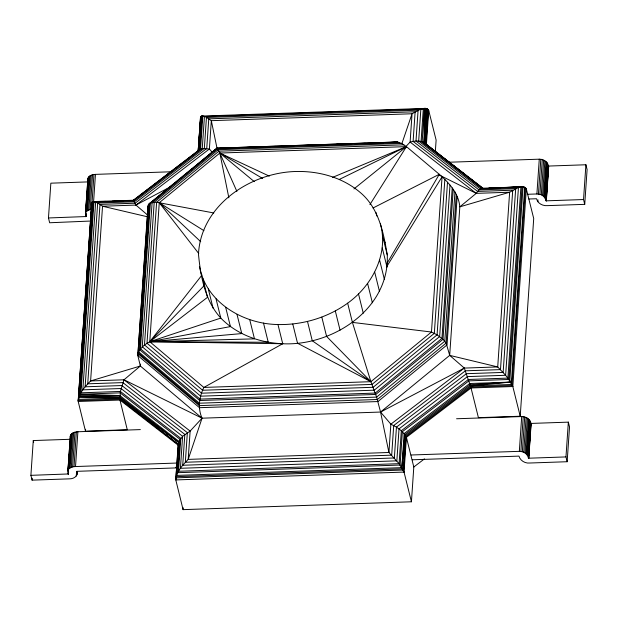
<?xml version="1.0" encoding="UTF-8"?>
<svg xmlns="http://www.w3.org/2000/svg" width="618" height="618" viewBox="0 0 618 618"><rect width="100%" height="100%" fill="white"/><g stroke="black" fill="none" stroke-linecap="round" stroke-linejoin="round"><path stroke-width="0.93" d="M380.364 223.685C388.846 253.959 372.152 285.609 347.656 303.183L352.407 322.395L370.9 381.685L376.617 397.104L380.557 412.051L390.862 424.172L396.462 427.115L401.329 430.723L404.875 434.57L406.405 437.328L413.805 466.999L411.433 501.785L183.067 509.641L175.798 479.931C176.223 471.611 182.75 465.06 188.196 459.39L202.047 418.193C197.59 408.166 199.189 396.98 203.832 387.432L282.727 343.747C332.499 346.234 389.703 308.938 387.254 254.855C383.523 232.484 378.764 208.135 360.518 192.723C342.751 177.436 318.958 170.892 295.798 171.495C250.197 172.615 200.765 205.555 198.478 254.253C200.641 276.648 205.06 300.896 220.796 318.069C236.903 334.662 259.923 342.82 282.727 343.747L277.969 324.535C243.33 324.041 206.01 302.557 199.429 266.42M140.479 364.102L140.348 366.018L124.002 379.792L120.371 391.449L119.969 400.039L127.277 429.749L85.477 431.186L78.2 401.476C78.625 393.148 85.168 386.613 90.607 380.943L124.002 379.792L202.047 418.193L380.557 412.051L449.688 355.373L459.823 206.845C458.649 193.218 449.016 182.874 439.298 174.299L406.443 146.628L401.576 143.415L397.235 141.97L216.957 148.173L197.428 164.62M456.293 194.299L446.134 343.106L377.366 399.491L199.32 405.617L199.405 403.199L138.571 351.758L148.637 204.311L216.957 148.173L397.915 142.016M450.313 163.198L424.767 143.144L426.327 108.544L425.431 108.389L420.858 109.069L412.044 113.758L211.317 120.672C208.838 119.351 202.41 113.109 200.456 117.644L198.154 151.34L200.549 117.072M175.86 478.996L178.154 444.272L178.911 441.36L182.611 436.308L190.128 431.078L202.047 418.193L140.348 366.018L137.829 355.551L137.938 353.712L139.707 349.757L144.473 344.921L149.772 341.715L207.494 297.312L202.735 278.1M77.096 471.573C78.185 476.339 73.364 479.02 69.293 478.857L32.09 480.14L30.9 475.335L33.272 440.557L70.475 439.274M89.788 221.074L49.656 222.758L48.467 217.961L50.846 183.175L88.05 181.901L87.856 184.72M32.09 480.14L32.213 478.255M30.9 475.335L68.405 473.96L67.903 471.001L70.274 436.215C70.869 432.832 74.971 431.905 77.891 431.75L140.356 429.603M48.467 217.961L86.002 216.547L85.469 213.619L87.849 178.841C88.444 175.458 92.538 174.531 95.458 174.376L170.413 171.796M67.903 471.001L70.467 435.358M85.469 213.619L88.034 177.976M68.104 474.052L68.297 471.233M68.683 465.593L68.938 461.831M69.324 456.192L69.517 453.373M69.904 447.733L70.158 443.971M85.67 216.679L85.933 213.851M85.995 211.974L86.188 209.154M86.636 202.58L86.829 199.761M87.215 194.114L87.47 190.359M68.304 474.014L68.436 472.137M68.088 470.136L70.915 434.539M85.871 216.64L86.064 213.82M85.655 212.762L88.482 177.157M68.359 473.991L68.583 472.005M85.972 216.578L86.219 213.689M68.536 469.317L69.239 468.568L71.611 433.782M86.111 211.943L86.806 211.194L89.177 176.408M69.239 468.568L70.166 467.911L72.538 433.125M86.806 211.194L87.733 210.529L90.112 175.751M70.166 467.911L71.294 467.362L73.673 432.577M87.733 210.529L88.861 209.981L91.24 175.203M71.294 467.362L72.592 466.938L74.963 432.16M88.861 209.981L90.158 209.564L92.53 174.786M78.2 400.487L79.521 395.628L92.762 201.646L91.665 203.198L78.2 401.476L119.969 400.039L178.169 445.184L178.154 444.272L119.846 399.05L78.2 400.487L91.758 202.627L93.326 201.561L133.426 200.247L135.921 205.076L147.571 215.01M78.594 398.216L91.974 202.179M72.592 466.938L74.013 466.66L76.385 431.882M91.773 206.466L91.58 209.286L90.158 209.564M92.028 202.704L93.951 174.508M411.433 501.785L404.033 472.082L401.816 467.656L176.586 475.404L178.911 441.36L119.846 395.551L80.178 394.245L93.326 201.561L97.667 203.013L102.534 206.227L147.717 216.841M74.013 466.66L75.52 466.536L77.891 431.75M93.596 201.638L95.458 174.376M93.998 201.607L80.95 392.809L120.371 391.449L180.788 438.309L178.54 471.264L399.081 463.67L404.033 472.082L175.798 479.931L175.921 477.845L403.145 470.028L405.501 435.512L470.476 385.902L510.607 382.102L512.816 386.528L520.217 416.231L478.417 417.668L470.785 386.976L464.319 368.081L449.688 355.373L446.134 343.106L442.99 339.321L437.088 334.856L431.472 332.02L352.407 322.395M76.269 476.076L76.462 473.257M76.717 475.257L76.98 471.495M85.477 431.186L85.608 429.271M457.181 196.354L447.038 344.914L377.953 401.553L199.49 407.695L137.829 355.551L147.941 206.296L148.637 204.311L217.103 148.235L219.838 153.048L236.895 191.395M137.829 355.551L148.281 204.913L174.346 183.546M213.813 212.963L156.617 202.271L150.398 202.928L140.448 348.753L199.985 399.104L375.257 393.071L441.963 338.378L452.229 187.949M369.904 204.589L406.443 146.628L219.838 153.048L159.259 202.712L149.772 341.715L203.832 387.432L370.9 381.685L431.472 332.02L442.071 176.763L386.659 266.76M175.79 478.935L178.532 442.357L119.784 396.795L78.996 396.957L78.332 399.39L119.784 397.969L178.532 442.357M435.35 151.348L436.123 140.062L428.714 110.468L427.772 109.255L425.431 108.389L201.553 116.091L200.765 116.624L198.424 150.931L201.097 116.3M183.067 509.641L183.198 507.757M420.858 109.069L418.672 141.051L480.279 188.83L518.448 187.517L522.025 186.814L524.705 187.293L526.312 188.923L533.713 218.517L520.217 416.231M405.501 435.512L401.816 467.656L404.141 433.612L469.757 383.508L510.607 382.102L511.936 384.473L512.816 386.528L471.055 387.965L406.405 437.328L404.033 472.082M403.647 471.094L406.011 436.432L470.785 386.976L512.438 385.539M428.714 110.468L426.343 145.215L425.416 143.77L426.327 108.544L428.313 109.803L425.941 144.465L433.519 150.336M444.836 179.436L434.33 333.326L372.013 384.419L202.619 390.252L146.999 343.214L156.617 202.271L218.934 151.178L403.894 144.813M447.502 182.256L437.088 334.856L373.133 387.285L201.545 393.195L144.473 344.921L154.214 202.163L218.169 149.726L401.576 143.415M449.989 185.122L439.653 336.555L374.222 390.197L200.665 396.177L142.264 346.791L152.121 202.38L217.551 148.737L399.56 142.472M453.233 189.317L442.99 339.321L375.736 394.462L199.73 400.518L139.707 349.757L149.703 203.314L150.398 202.928M454.964 191.935L444.775 341.221L376.617 397.104L199.405 403.199M520.92 186.914L507.872 378.116L510.607 382.102L470.136 384.744L404.875 434.57L401.816 467.656M510.607 382.102L508.869 379.491L522.025 186.814L481.499 188.274L478.973 189.888L476.246 193.364L459.823 206.845L509.641 192.213L518.448 187.517L505.632 375.288L507.872 378.116L468.444 379.475L401.329 430.723L399.081 463.67L388.923 452.484L380.557 412.051L464.319 368.081L497.714 366.93L505.632 375.288L467.463 376.601L399.027 428.861L396.849 460.843L180.425 468.29L182.611 436.308L121.004 388.529L82.835 389.842L95.651 202.071L133.82 200.757L202.256 148.498L209.386 148.984L212.391 152.461M523.029 186.837L509.788 380.819L511.325 383.322L524.705 187.293L520.171 186.953M512.816 386.528L526.312 188.923L525.362 187.71L511.936 384.473L470.476 385.902M411.094 454.995L519.329 451.341L521.7 416.555C526.297 416.3 529.981 419.63 531.14 423.423L568.344 422.14L569.533 426.945L567.154 461.723L529.95 463.006C524.96 463.678 520.062 460.425 518.973 456.115L412.314 459.784M527.316 194.284L536.895 193.967L539.275 159.181C543.871 158.926 547.548 162.256 548.707 166.049L585.91 164.767L587.1 169.571L584.728 204.349L547.525 205.632C542.674 206.126 537.567 203.353 536.54 198.741L528.853 199.004M567.154 461.723L565.972 456.926L528.769 458.201C527.525 455.157 525.091 451.495 520.866 451.519L523.237 416.733M537.845 201.762L537.977 199.877M584.728 204.349L583.539 199.544L546.335 200.827C545.091 197.775 542.658 194.122 538.433 194.137L540.804 159.359M522.341 451.843L524.713 417.057M539.908 194.461L542.287 159.683M523.724 452.299L526.096 417.521M541.291 194.925L543.662 160.147M524.96 452.886L527.332 418.108M542.527 195.512L544.898 160.726M526.011 453.573L528.39 418.795M543.577 196.2L545.957 161.422M526.853 454.346L529.232 419.568M544.427 196.972L546.799 162.194M527.463 455.188L529.835 420.402M545.03 197.806L547.401 163.028M528.305 458.015L530.677 423.237L528.421 458.131M545.872 200.641L548.243 165.863L545.995 200.75M528.544 458.177L530.854 423.376M546.119 200.804L548.429 166.003M528.691 458.201L530.993 423.415M546.258 200.827L548.56 166.033M528.769 458.201L531.14 423.423M546.335 200.827L548.707 166.049M565.972 456.926L568.344 422.14M583.539 199.544L585.91 164.767M198.154 151.364L200.765 116.624L200.479 118.324M423.26 108.969L204.442 116.516L202.256 148.498L198.772 150.344L201.553 116.091L202.789 116.053L200.541 149L133.164 200.448L130.313 200.541M198.772 150.344L202.117 116.006L199.838 149.371L133.164 200.448M137.822 354.647L137.938 353.712L199.32 405.617M401.839 143.762L412.044 113.758L410.113 142.07L405.702 146.713M386.574 264.156L439.298 174.299L373.025 207.996M202.04 274.979L149.772 341.715L282.727 343.747M186.999 173.171L188.49 171.951M190.723 170.112L192.213 168.892M193.704 167.671L195.937 165.84M353.944 188.93L406.443 146.628L332.584 177.374M133.164 200.765L134.685 199.606M139.992 195.551L148.343 189.178M152.893 185.701L158.965 181.066M163.515 177.59L171.109 171.796M176.416 167.741L183.245 162.526M187.038 159.622L195.388 153.249M140.348 366.018L90.607 380.943L102.534 206.227L135.921 205.076L209.386 148.984L211.317 120.672L217.103 148.675M464.319 368.081L390.862 424.172L388.923 452.484L188.196 459.39L190.128 431.078L124.002 379.792M413.805 466.999L424.45 458.873M277.969 324.535C302.727 325.091 327.517 317.644 347.656 303.183M135.921 205.076L170.583 186.744M339.328 179.421L406.443 146.628M93.326 201.561L92.314 201.854L105.608 201.391M397.235 141.97L390.437 142.457M503.971 187.548L522.025 186.814M504.952 187.548L518.27 187.03M425.184 108.907L427.115 108.838M216.794 148.428L222.58 148.235M229.332 148.003L239.946 147.632M246.698 147.401L258.27 147.007M265.029 146.775L275.636 146.404M283.353 146.142L293.967 145.778M300.719 145.547L311.333 145.176M319.05 144.913L329.657 144.55M336.416 144.318L347.988 143.917M354.74 143.685L365.354 143.322M373.071 143.052L383.685 142.688M112.26 201.167L123.662 200.773M489.726 188.173L500.171 187.818M507.772 187.555L518.224 187.192M522.789 187.354L524.705 187.293L525.903 188.251M439.336 175.079L476.246 193.364L509.641 192.213L497.714 366.93L449.688 355.373M80.178 394.245L120.139 392.87L180.047 439.328L177.768 472.693L400.085 465.045L402.364 431.681L468.907 380.866L508.869 379.491M75.52 466.536L177.374 463.029M176.64 467.896L76.709 471.333L76.91 474.392M176.192 476.663L402.534 468.877M449.232 162.225L539.275 159.181M456.571 418.757L521.7 416.555M79.521 395.628L119.846 395.551L78.996 396.957L119.784 397.969L178.154 444.272M536.895 193.967L538.433 194.137M519.329 451.341L520.866 451.519M269.309 176.13L219.838 153.048L228.861 197.837M321.824 317.165L326.574 336.377L370.9 381.685L297.528 343.237L292.77 324.025M262.673 178.502L219.838 153.048L254.299 181.646M198.772 253.55L159.259 202.712L203.925 230.668M370.9 381.685L312.268 340.757L307.517 321.545M424.767 143.144C420.557 140.07 414.856 140.881 410.113 142.07L476.246 193.364M482.758 188.127L425.416 143.77L427.772 109.255L426.327 108.544L424.01 142.596L483.075 188.405M437.305 153.272L447.146 160.912M448.66 162.086L450.174 163.26M451.688 164.434L463.809 173.828M468.351 177.351L477.436 184.403M175.62 467.247L177.134 468.413M451.82 164.373L463.886 173.789M467.656 176.733L477.467 184.388M138.193 352.747L199.328 404.45M159.259 202.712L200.719 241.7M384.087 240.278L385.122 242.889M382.503 235.643L387.254 254.855M375.906 212.353L376.81 216.006M382.256 247.926L387.015 267.138M379.637 260.217L384.396 279.429M374.717 272.183L379.467 291.395M367.61 283.531L372.368 302.743M358.51 293.952L363.268 313.164M335.319 310.993L340.07 330.205M263.5 323.059L268.251 342.272L149.772 341.715L204.179 285.624L204.033 283.755M249.726 319.645L254.477 338.857L149.772 341.715L220.796 318.069L216.037 298.857M237.011 314.377L241.762 333.581L149.772 341.715L230.437 326.59L225.686 307.385M208.32 289.008L213.079 308.22M33.272 440.557L33.673 442.156M87.849 178.841L88.127 180.263M70.274 436.215L70.699 438.347M147.941 206.296L147.965 207.069M424.435 108.359L424.01 142.596L425.431 108.389L423.33 108.467L421.082 141.414L481.499 188.274L482.063 188.189L422.156 141.723L424.435 108.359M97.667 203.013L85.122 386.806L121.831 385.547L184.821 434.392L182.712 465.261L394.354 457.977L396.462 427.115L466.428 373.689L503.145 372.422L515.69 188.629L478.973 189.888L415.991 141.043L418.1 110.174L206.451 117.459L204.349 148.32L134.384 201.746L97.667 203.013M99.985 204.411L87.733 383.817L122.843 382.604L187.354 432.639L185.33 462.264L391.688 455.165L393.712 425.532L465.369 370.815L500.48 369.61L512.724 190.205L477.614 191.418L413.11 141.383L415.134 111.758L208.768 118.857L206.744 148.49L135.087 203.206L99.985 204.411M500.171 187.71L488.776 188.173L500.194 187.733M480.464 186.752L478.95 185.578L480.48 186.744"/></g></svg>
